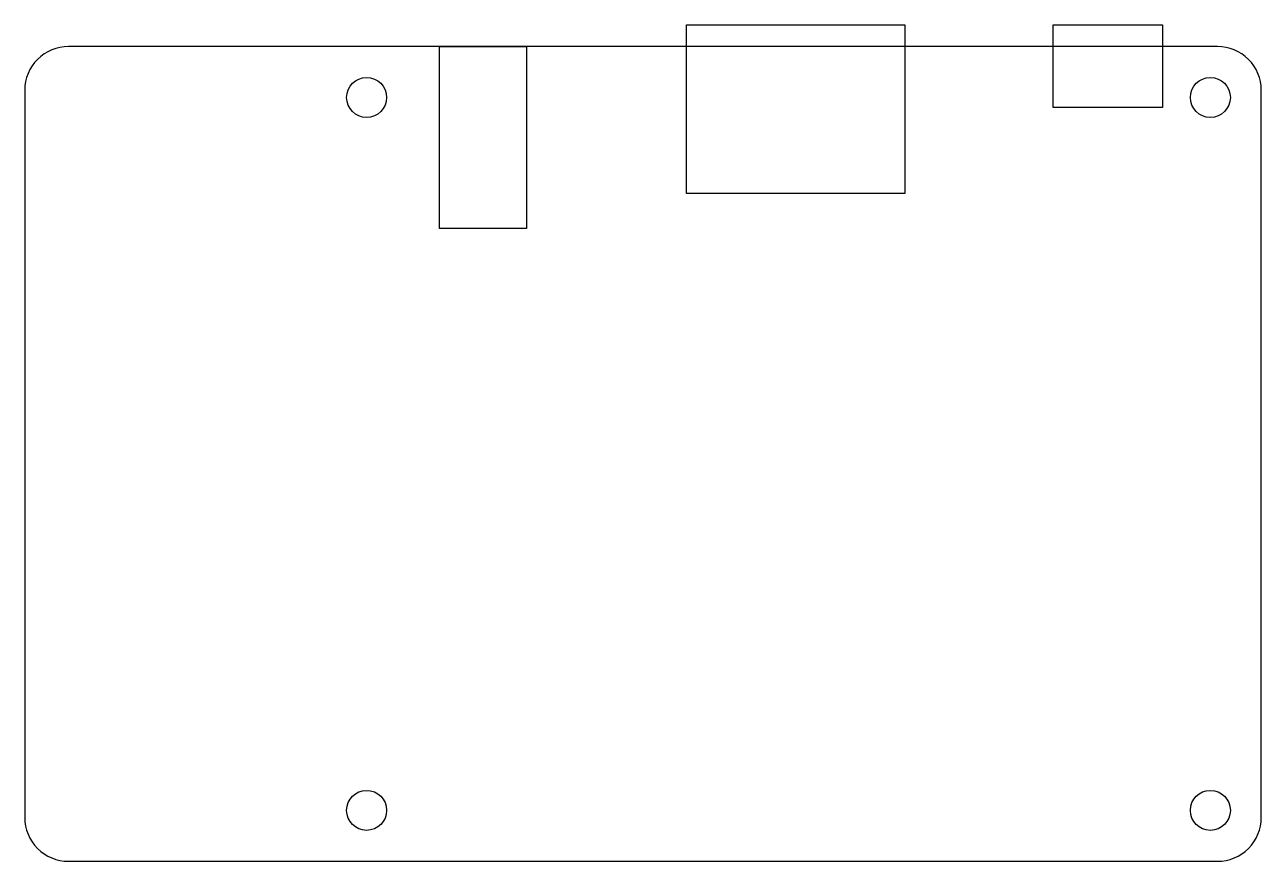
# Model space of a CAD drawing. Header units: millimetres. Extents: x -3 to 82, y -53 to 4.5.
import ezdxf

# ---------------------------------------------------------------- set-up
doc = ezdxf.new("R2010")
doc.units = ezdxf.units.MM
doc.layers.get('0').update_dxf_attribs({"linetype": 'CONTINUOUS'})

msp = doc.modelspace()

# ---------------------------------------------------------------- linework, layer by layer
for points in [[(57.5, -7.1), (42.5, -7.1), (42.5, 4.5), (57.5, 4.5)], [(75.2, -1.2), (67.7, -1.2), (67.7, 4.5), (75.2, 4.5)], [(31.5, -9.5), (25.5, -9.5), (25.5, 3), (31.5, 3)]]:
    msp.add_lwpolyline(points, close=True)
msp.add_lwpolyline([(82, 0, 0.414214), (79, 3), (0, 3, 0.414214), (-3, 0), (-3, -50, 0.414214), (0, -53), (79, -53, 0.414214), (82, -50)], format="xyb", close=True)
for centre in [(20.5, -0.5), (78.5, -0.5), (20.5, -49.5), (78.5, -49.5)]:
    msp.add_circle(centre, 1.375)

doc.saveas('drawing.dxf')
